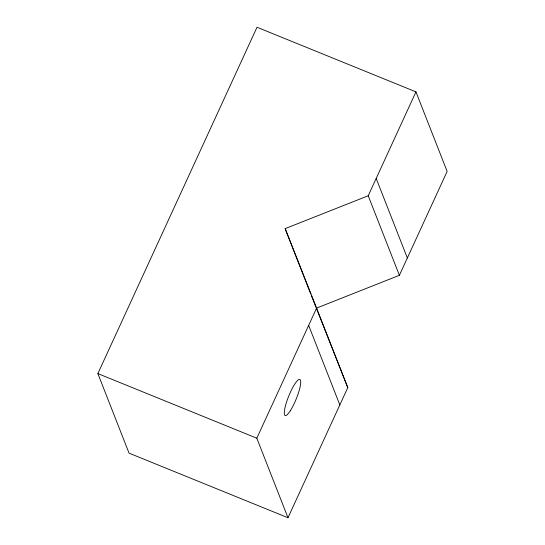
<?xml version="1.0" encoding="UTF-8"?>
<svg xmlns="http://www.w3.org/2000/svg" width="545" height="545" viewBox="0 0 545 545"><rect width="100%" height="100%" fill="white"/><g stroke="black" fill="none" stroke-linecap="round" stroke-linejoin="round"><path stroke-width="0.82" d="M97.862 373.591L257.008 27.25L415.958 91.867L447.138 171.409L399.39 275.314L316.325 308.191L347.785 387.618L287.985 517.75L129.042 453.14L97.862 373.591L256.811 438.2L287.985 517.75M256.811 438.2L316.611 308.068L285.144 228.634L368.216 195.764L415.958 91.867M285.144 228.634L310.766 294.007M311.379 295.588L316.011 307.4M376.173 178.447L407.347 257.996M368.216 195.764L399.39 275.314M316.611 308.068L347.785 387.618M308.654 325.385L339.828 404.935M290.322 410.746A19.484 4.013 -67.9 0 0 300.459 380.178A19.484 4.013 -67.9 0 0 286.718 401.563A19.484 4.013 -67.9 0 0 290.322 410.746"/></g></svg>
